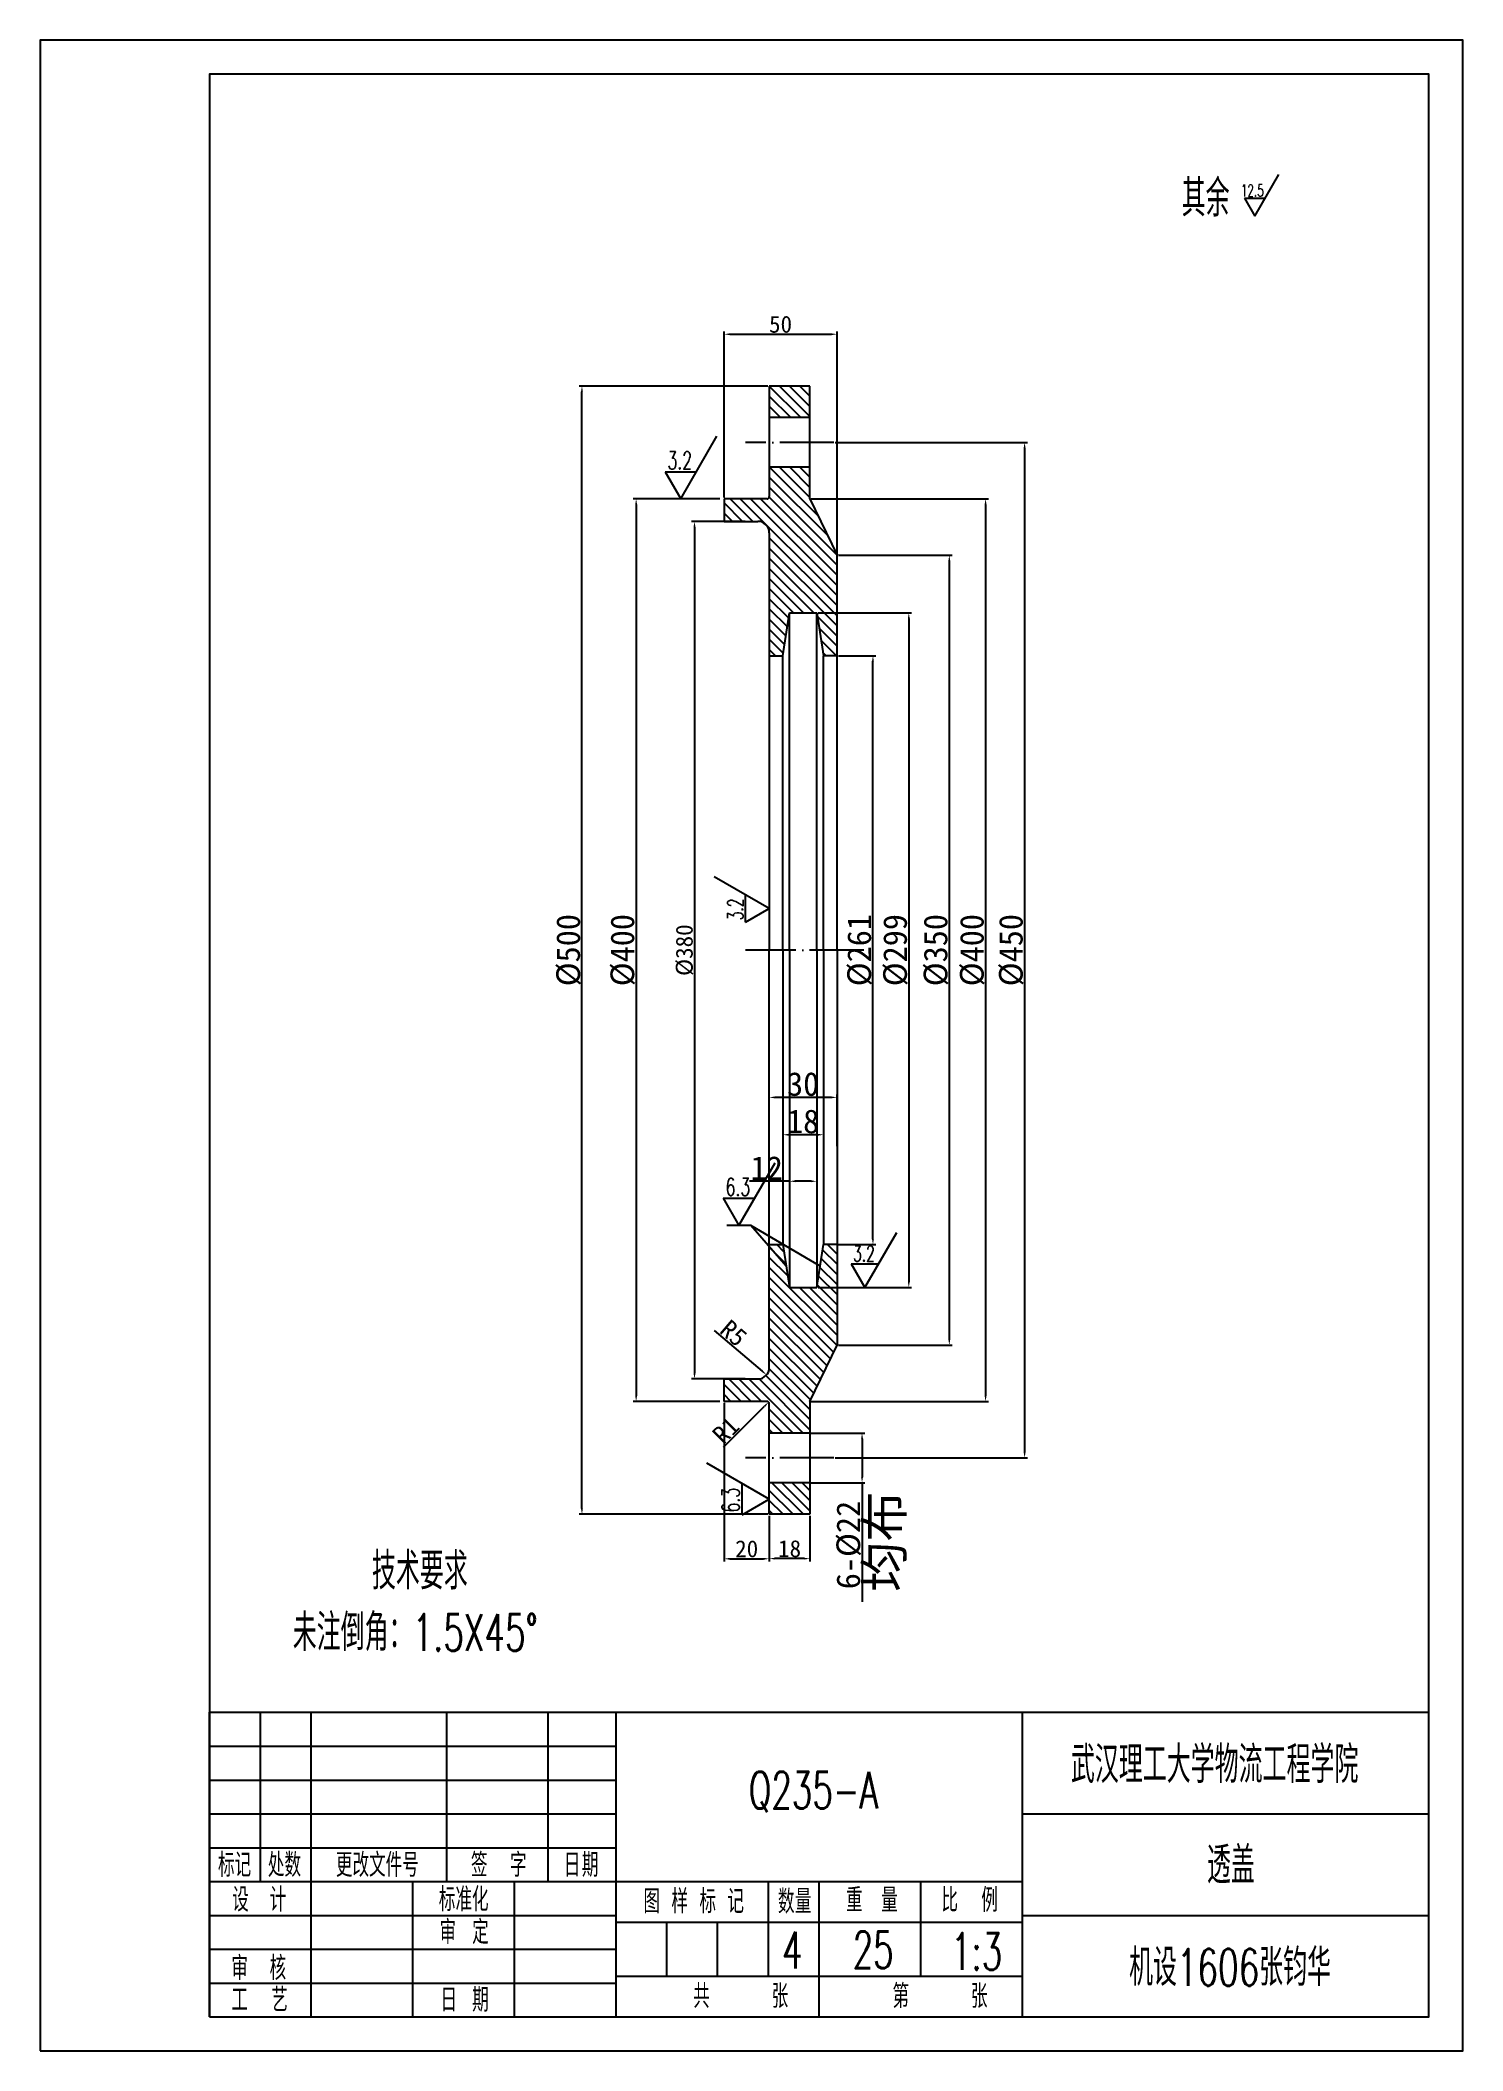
# Model space of a CAD drawing. Extents: x -48506 to -47876, y -71993 to -71102.
import ezdxf
from ezdxf.enums import TextEntityAlignment as Align

# ---------------------------------------------------------------- set-up
doc = ezdxf.new("R2010")
doc.units = 0
doc.header["$MEASUREMENT"] = 0
for name, pattern in [('ACAD_ISO04W100', [30, 24, -3, 0, -3]), ('LINEL4', [12.5, 7.5, -2, 1, -2]), ('LINEL5', [14, 6, -2, 1, -2, 1, -2])]:
    doc.linetypes.add(name, pattern=pattern)
doc.layers.get('0').update_dxf_attribs({"linetype": 'CONTINUOUS'})
doc.layers.get('Defpoints').update_dxf_attribs({"linetype": 'CONTINUOUS'})
for name, color, linetype in [('L0', 7, 'CONTINUOUS'), ('L1', 7, 'CONTINUOUS'), ('L3', 4, 'CONTINUOUS'), ('L4', 1, 'LINEL4'), ('L5', 3, 'LINEL5'), ('L8', 7, 'CONTINUOUS')]:
    doc.layers.add(name, color=color, linetype=linetype)
doc.styles.add('HZ', font='ROMANS', dxfattribs={"width": 0.65, "bigfont": 'HZTXT'})
doc.dimstyles.new('ISO-25', dxfattribs={"dimtxt": 2.5, "dimasz": 2.5, "dimexe": 1.25, "dimexo": 0.625, "dimtad": 1, "dimtxsty": 'Standard', "dimcen": 2.5, "dimadec": 0, "dimazin": 0, "dimtfac": 1, "dimtmove": 0, "dimatfit": 3, "dimfxl": 1, "dimarcsym": 0})
pattern_1 = [(315, (-49991.9733, -69707.035), (2.245064, 2.245064), [])]

# ---------------------------------------------------------------- blocks, each defined once
blk = doc.blocks.new('TK')
at = {"layer": 'L3'}
for p, q in [((-180, 45), (0, 45)), ((-180, 0), (-180, 45)), ((-172.5, 20), (-172.5, 45)), ((-165, 0), (-165, 45)), ((-145, 20), (-145, 45)), ((-130, 20), (-130, 45)), ((-120, 0), (-120, 45)), ((-60, 0), (-60, 45)), ((-180, 40), (-120, 40)), ((-180, 35), (-120, 35)), ((-180, 30), (-120, 30)), ((-60, 30), (0, 30)), ((-180, 25), (-120, 25)), ((-180, 20), (-120, 20)), ((-150, 0), (-150, 20)), ((-135, 0), (-135, 20)), ((-120, 20), (-60, 20)), ((-97.5, 6), (-97.5, 20)), ((-90, 0), (-90, 20)), ((-75, 6), (-75, 20)), ((-180, 15), (-120, 15)), ((-60, 15), (0, 15)), ((-120, 14), (-60, 14)), ((-112.5, 6), (-112.5, 14)), ((-105, 6), (-105, 14)), ((-180, 10), (-120, 10)), ((-120, 6), (-60, 6)), ((-180, 5), (-120, 5))]:
    blk.add_line(p, q, dxfattribs=at)
at = {"layer": 'L3', "style": 'HZ', "width": 0.7}
for s, p in [('标记', (-176.31, 20.69)), ('处数', (-168.95, 20.69)), ('更改文件号', (-155.23, 20.69)), ('标准化', (-142.49, 15.61)), ('图 样 标 记', (-108.53, 15.31)), ('共     张', (-101.59, 1.32)), ('第     张', (-72.17, 1.32))]:
    blk.add_text(s, height=3.5, dxfattribs=at).set_placement(p, align=Align.CENTER)
for s, p in [('签', (-141.42, 20.69)), ('日', (-127.7, 20.69)), ('设', (-176.67, 15.57)), ('数', (-96.09, 15.29)), ('重', (-86.05, 15.51)), ('比', (-71.96, 15.51)), ('审', (-146.05, 10.77)), ('审', (-176.79, 5.46)), ('工', (-176.79, 0.77)), ('日', (-145.93, 0.77))]:
    blk.add_text(s, height=3.5, dxfattribs=at).set_placement(p)
for s, p in [('字', (-133.2, 20.69)), ('期', (-122.6, 20.69)), ('计', (-168.69, 15.57)), ('量', (-91.14, 15.31)), ('量', (-78.42, 15.51)), ('例', (-63.62, 15.51)), ('定', (-138.79, 10.77)), ('核', (-168.69, 5.46)), ('艺', (-168.45, 0.77)), ('期', (-138.79, 0.77))]:
    blk.add_text(s, height=3.5, dxfattribs=at).set_placement(p, align=Align.RIGHT)
blk = doc.blocks.new('*D31')
at = {"layer": 'Defpoints', "color": 0, "transparency": 16777216}
for p in [(-48153.54, -71330.06), (-48153.54, -71680.06), (-48103.8, -71680.06)]:
    blk.add_point(p, dxfattribs=at)
at = {"layer": 'L3', "color": 0, "lineweight": -2, "transparency": 16777216}
for p, q in [((-48152.91, -71330.06), (-48102.55, -71330.06)), ((-48103.8, -71332.56), (-48103.8, -71677.56)), ((-48152.91, -71680.06), (-48102.55, -71680.06))]:
    blk.add_line(p, q, dxfattribs=at)
at = {"layer": 'L3', "color": 0, "transparency": 16777216}
for points in [[(-48104.22, -71332.56), (-48103.38, -71332.56), (-48103.8, -71330.06)], [(-48104.22, -71677.56), (-48103.38, -71677.56), (-48103.8, -71680.06)]]:
    blk.add_solid(points, dxfattribs=at)
at = {"layer": 'L3', "color": 0, "transparency": 16777216, "insert": (-48109.68, -71505.06), "char_height": 2.5, "attachment_point": 5, "rotation": 90}
blk.add_mtext('{\\H4.2x;%%C350}', dxfattribs=at)
blk = doc.blocks.new('*D32')
at = {"layer": 'Defpoints', "color": 0, "transparency": 16777216}
for p in [(-48165.54, -71305.06), (-48165.54, -71705.06), (-48087.74, -71705.06)]:
    blk.add_point(p, dxfattribs=at)
at = {"layer": 'L3', "color": 0, "lineweight": -2, "transparency": 16777216}
for p, q in [((-48164.91, -71305.06), (-48086.49, -71305.06)), ((-48087.74, -71307.56), (-48087.74, -71702.56)), ((-48164.91, -71705.06), (-48086.49, -71705.06))]:
    blk.add_line(p, q, dxfattribs=at)
at = {"layer": 'L3', "color": 0, "transparency": 16777216}
for points in [[(-48088.15, -71307.56), (-48087.32, -71307.56), (-48087.74, -71305.06)], [(-48088.15, -71702.56), (-48087.32, -71702.56), (-48087.74, -71705.06)]]:
    blk.add_solid(points, dxfattribs=at)
at = {"layer": 'L3', "color": 0, "transparency": 16777216, "insert": (-48093.61, -71505.06), "char_height": 2.5, "attachment_point": 5, "rotation": 90}
blk.add_mtext('{\\H4.2x;%%C400}', dxfattribs=at)
blk = doc.blocks.new('*D33')
at = {"layer": 'Defpoints', "color": 0, "transparency": 16777216}
for p in [(-48174.54, -71579.81), (-48162.54, -71579.81), (-48174.54, -71607.47)]:
    blk.add_point(p, dxfattribs=at)
at = {"layer": 'L3', "color": 0, "lineweight": -2, "transparency": 16777216}
for p, q in [((-48174.54, -71580.44), (-48174.54, -71608.72)), ((-48162.54, -71580.44), (-48162.54, -71608.72)), ((-48174.54, -71607.47), (-48192.29, -71607.47)), ((-48165.04, -71607.47), (-48172.04, -71607.47))]:
    blk.add_line(p, q, dxfattribs=at)
at = {"layer": 'L3', "color": 0, "transparency": 16777216}
for points in [[(-48172.04, -71607.05), (-48172.04, -71607.89), (-48174.54, -71607.47)], [(-48165.04, -71607.05), (-48165.04, -71607.89), (-48162.54, -71607.47)]]:
    blk.add_solid(points, dxfattribs=at)
at = {"layer": 'L3', "color": 0, "transparency": 16777216, "insert": (-48184.66, -71601.6), "char_height": 2.5, "attachment_point": 5}
blk.add_mtext('{\\H4.2x;12}', dxfattribs=at)
blk = doc.blocks.new('*D34')
at = {"layer": 'Defpoints', "color": 0, "transparency": 16777216}
for p in [(-48177.54, -71570.31), (-48159.54, -71570.31), (-48177.54, -71586.86)]:
    blk.add_point(p, dxfattribs=at)
at = {"layer": 'L3', "color": 0, "lineweight": -2, "transparency": 16777216}
for p, q in [((-48177.54, -71570.94), (-48177.54, -71588.11)), ((-48159.54, -71570.94), (-48159.54, -71588.11)), ((-48162.04, -71586.86), (-48175.04, -71586.86))]:
    blk.add_line(p, q, dxfattribs=at)
at = {"layer": 'L3', "color": 0, "transparency": 16777216}
for points in [[(-48175.04, -71586.45), (-48175.04, -71587.28), (-48177.54, -71586.86)], [(-48162.04, -71586.45), (-48162.04, -71587.28), (-48159.54, -71586.86)]]:
    blk.add_solid(points, dxfattribs=at)
at = {"layer": 'L3', "color": 0, "transparency": 16777216, "insert": (-48168.54, -71580.99), "char_height": 2.5, "attachment_point": 5}
blk.add_mtext('{\\H4.2x;18}', dxfattribs=at)
blk = doc.blocks.new('*D35')
at = {"layer": 'Defpoints', "color": 0, "transparency": 16777216}
for p in [(-48183.54, -71570.31), (-48183.54, -71570.31), (-48153.54, -71592.56)]:
    blk.add_point(p, dxfattribs=at)
at = {"layer": 'L3', "color": 0, "lineweight": -2, "transparency": 16777216}
for p, q in [((-48183.54, -71569.69), (-48183.54, -71569.06)), ((-48156.04, -71570.31), (-48181.04, -71570.31)), ((-48153.54, -71591.94), (-48153.54, -71569.06))]:
    blk.add_line(p, q, dxfattribs=at)
at = {"layer": 'L3', "color": 0, "transparency": 16777216}
for points in [[(-48181.04, -71569.89), (-48181.04, -71570.73), (-48183.54, -71570.31)], [(-48156.04, -71569.89), (-48156.04, -71570.73), (-48153.54, -71570.31)]]:
    blk.add_solid(points, dxfattribs=at)
at = {"layer": 'L3', "color": 0, "transparency": 16777216, "insert": (-48168.54, -71564.44), "char_height": 2.5, "attachment_point": 5}
blk.add_mtext('{\\H4.2x;30}', dxfattribs=at)
blk = doc.blocks.new('*D36')
at = {"layer": 'Defpoints', "color": 0, "transparency": 16777216}
for p in [(-48154.93, -71280.06), (-48154.93, -71730.06), (-48070.46, -71730.06)]:
    blk.add_point(p, dxfattribs=at)
at = {"layer": 'L3', "color": 0, "lineweight": -2, "transparency": 16777216}
for p, q in [((-48154.31, -71280.06), (-48069.21, -71280.06)), ((-48070.46, -71282.56), (-48070.46, -71727.56)), ((-48154.31, -71730.06), (-48069.21, -71730.06))]:
    blk.add_line(p, q, dxfattribs=at)
at = {"layer": 'L3', "color": 0, "transparency": 16777216}
for points in [[(-48070.87, -71282.56), (-48070.04, -71282.56), (-48070.46, -71280.06)], [(-48070.87, -71727.56), (-48070.04, -71727.56), (-48070.46, -71730.06)]]:
    blk.add_solid(points, dxfattribs=at)
at = {"layer": 'L3', "color": 0, "transparency": 16777216, "insert": (-48076.33, -71505.06), "char_height": 2.5, "attachment_point": 5, "rotation": 90}
blk.add_mtext('{\\H4.2x;%%C450}', dxfattribs=at)
blk = doc.blocks.new('*D37')
at = {"layer": 'Defpoints', "color": 0, "transparency": 16777216}
for p in [(-48204.79, -71305.06), (-48242.5, -71705.06), (-48204.79, -71705.06)]:
    blk.add_point(p, dxfattribs=at)
at = {"layer": 'L3', "color": 0, "lineweight": -2, "transparency": 16777216}
for p, q in [((-48205.41, -71305.06), (-48243.75, -71305.06)), ((-48242.5, -71307.56), (-48242.5, -71702.56)), ((-48205.41, -71705.06), (-48243.75, -71705.06))]:
    blk.add_line(p, q, dxfattribs=at)
at = {"layer": 'L3', "color": 0, "transparency": 16777216}
for points in [[(-48242.92, -71307.56), (-48242.08, -71307.56), (-48242.5, -71305.06)], [(-48242.92, -71702.56), (-48242.08, -71702.56), (-48242.5, -71705.06)]]:
    blk.add_solid(points, dxfattribs=at)
at = {"layer": 'L3', "color": 0, "transparency": 16777216, "insert": (-48248.38, -71505.06), "char_height": 2.5, "attachment_point": 5, "rotation": 90}
blk.add_mtext('{\\H4.2x;%%C400}', dxfattribs=at)
blk = doc.blocks.new('*D38')
at = {"layer": 'Defpoints', "color": 0, "transparency": 16777216}
for p in [(-48266.51, -71255.06), (-48183.54, -71255.06), (-48183.54, -71755.06)]:
    blk.add_point(p, dxfattribs=at)
at = {"layer": 'L3', "color": 0, "lineweight": -2, "transparency": 16777216}
for p, q in [((-48184.16, -71255.06), (-48267.76, -71255.06)), ((-48266.51, -71752.56), (-48266.51, -71257.56)), ((-48184.16, -71755.06), (-48267.76, -71755.06))]:
    blk.add_line(p, q, dxfattribs=at)
at = {"layer": 'L3', "color": 0, "transparency": 16777216}
for points in [[(-48266.93, -71257.56), (-48266.09, -71257.56), (-48266.51, -71255.06)], [(-48266.93, -71752.56), (-48266.09, -71752.56), (-48266.51, -71755.06)]]:
    blk.add_solid(points, dxfattribs=at)
at = {"layer": 'L3', "color": 0, "transparency": 16777216, "insert": (-48272.38, -71505.06), "char_height": 2.5, "attachment_point": 5, "rotation": 90}
blk.add_mtext('{\\H4.2x;%%C500}', dxfattribs=at)
blk = doc.blocks.new('*D39')
at = {"layer": 'Defpoints', "color": 0, "transparency": 16777216}
for p in [(-48165.54, -71719.06), (-48165.54, -71741.06), (-48142.45, -71741.06)]:
    blk.add_point(p, dxfattribs=at)
at = {"layer": 'L3', "color": 0, "lineweight": -2, "transparency": 16777216}
for p, q in [((-48164.91, -71719.06), (-48141.2, -71719.06)), ((-48142.45, -71721.56), (-48142.45, -71738.56)), ((-48164.91, -71741.06), (-48141.2, -71741.06)), ((-48142.45, -71741.06), (-48142.45, -71793.81))]:
    blk.add_line(p, q, dxfattribs=at)
at = {"layer": 'L3', "color": 0, "transparency": 16777216}
for points in [[(-48142.86, -71721.56), (-48142.03, -71721.56), (-48142.45, -71719.06)], [(-48142.86, -71738.56), (-48142.03, -71738.56), (-48142.45, -71741.06)]]:
    blk.add_solid(points, dxfattribs=at)
at = {"layer": 'L3', "color": 0, "transparency": 16777216, "insert": (-48148.32, -71768.69), "char_height": 2.5, "attachment_point": 5, "rotation": 90}
blk.add_mtext('{\\H4.2x;6-%%C22}', dxfattribs=at)
blk = doc.blocks.new('*D40')
at = {"layer": 'Defpoints', "color": 0, "transparency": 16777216}
for p in [(-48153.54, -71374.56), (-48137.63, -71374.56), (-48153.54, -71635.56)]:
    blk.add_point(p, dxfattribs=at)
at = {"layer": 'L3', "color": 0, "lineweight": -2, "transparency": 16777216}
for p, q in [((-48152.91, -71374.56), (-48136.38, -71374.56)), ((-48137.63, -71633.06), (-48137.63, -71377.06)), ((-48152.91, -71635.56), (-48136.38, -71635.56))]:
    blk.add_line(p, q, dxfattribs=at)
at = {"layer": 'L3', "color": 0, "transparency": 16777216}
for points in [[(-48138.05, -71377.06), (-48137.21, -71377.06), (-48137.63, -71374.56)], [(-48138.05, -71633.06), (-48137.21, -71633.06), (-48137.63, -71635.56)]]:
    blk.add_solid(points, dxfattribs=at)
at = {"layer": 'L3', "color": 0, "transparency": 16777216, "insert": (-48143.51, -71505.06), "char_height": 2.5, "attachment_point": 5, "rotation": 90}
blk.add_mtext('{\\H4.2x;%%C261}', dxfattribs=at)
blk = doc.blocks.new('*D41')
at = {"layer": 'Defpoints', "color": 0, "transparency": 16777216}
for p in [(-48162.54, -71355.56), (-48162.54, -71654.56), (-48121.73, -71654.56)]:
    blk.add_point(p, dxfattribs=at)
at = {"layer": 'L3', "color": 0, "lineweight": -2, "transparency": 16777216}
for p, q in [((-48161.91, -71355.56), (-48120.48, -71355.56)), ((-48121.73, -71358.06), (-48121.73, -71652.06)), ((-48161.91, -71654.56), (-48120.48, -71654.56))]:
    blk.add_line(p, q, dxfattribs=at)
at = {"layer": 'L3', "color": 0, "transparency": 16777216}
for points in [[(-48122.15, -71358.06), (-48121.32, -71358.06), (-48121.73, -71355.56)], [(-48122.15, -71652.06), (-48121.32, -71652.06), (-48121.73, -71654.56)]]:
    blk.add_solid(points, dxfattribs=at)
at = {"layer": 'L3', "color": 0, "transparency": 16777216, "insert": (-48127.61, -71505.06), "char_height": 2.5, "attachment_point": 5, "rotation": 90}
blk.add_mtext('{\\H4.2x;%%C299}', dxfattribs=at)
blk = doc.blocks.new('*D42')
at = {"layer": 'Defpoints', "color": 0, "transparency": 16777216}
for p in [(-48196.16, -71683.59), (-48184.73, -71693.3)]:
    blk.add_point(p, dxfattribs=at)
at = {"layer": 'L3', "color": 0, "lineweight": -2, "transparency": 16777216}
blk.add_line((-48207.91, -71673.61), (-48186.63, -71691.68), dxfattribs=at)
at = {"layer": 'L3', "color": 0, "transparency": 16777216}
blk.add_solid([(-48186.36, -71691.36), (-48186.9, -71692), (-48184.73, -71693.3)], dxfattribs=at)
at = {"layer": 'L3', "color": 0, "transparency": 16777216, "insert": (-48199.36, -71674.8), "char_height": 2.5, "attachment_point": 5, "rotation": 319.65131}
blk.add_mtext('{\\H3.2x;R5}', dxfattribs=at)
blk = doc.blocks.new('*D43')
at = {"layer": 'Defpoints', "color": 0, "transparency": 16777216}
for p in [(-48185.95, -71707.48), (-48183.83, -71705.35)]:
    blk.add_point(p, dxfattribs=at)
at = {"layer": 'L3', "color": 0, "lineweight": -2, "transparency": 16777216}
blk.add_line((-48203.74, -71725.26), (-48185.6, -71707.12), dxfattribs=at)
at = {"layer": 'L3', "color": 0, "transparency": 16777216}
blk.add_solid([(-48185.89, -71706.83), (-48185.3, -71707.42), (-48183.83, -71705.35)], dxfattribs=at)
at = {"layer": 'L3', "color": 0, "transparency": 16777216, "insert": (-48202.8, -71717.78), "char_height": 2.5, "attachment_point": 5, "rotation": 45}
blk.add_mtext('{\\H3.2x;R1}', dxfattribs=at)
blk = doc.blocks.new('*D46')
at = {"layer": 'Defpoints', "color": 0, "transparency": 16777216}
for p in [(-48193.59, -71315.06), (-48216.66, -71695.06), (-48193.59, -71695.06)]:
    blk.add_point(p, dxfattribs=at)
at = {"layer": 'L3', "color": 0, "lineweight": -2, "transparency": 16777216}
for p, q in [((-48194.21, -71315.06), (-48217.91, -71315.06)), ((-48216.66, -71317.56), (-48216.66, -71692.56)), ((-48194.21, -71695.06), (-48217.91, -71695.06))]:
    blk.add_line(p, q, dxfattribs=at)
at = {"layer": 'L3', "color": 0, "transparency": 16777216}
for points in [[(-48217.07, -71317.56), (-48216.24, -71317.56), (-48216.66, -71315.06)], [(-48217.07, -71692.56), (-48216.24, -71692.56), (-48216.66, -71695.06)]]:
    blk.add_solid(points, dxfattribs=at)
at = {"layer": 'L3', "color": 0, "transparency": 16777216, "insert": (-48221.03, -71505.06), "char_height": 2.5, "attachment_point": 5, "rotation": 90}
blk.add_mtext('{\\H3x;%%C380}', dxfattribs=at)
blk = doc.blocks.new('*D47')
at = {"layer": 'Defpoints', "color": 0, "transparency": 16777216}
for p in [(-48203.54, -71705.06), (-48183.54, -71755.06), (-48183.54, -71774.78)]:
    blk.add_point(p, dxfattribs=at)
at = {"layer": 'L3', "color": 0, "lineweight": -2, "transparency": 16777216}
for p, q in [((-48203.54, -71705.69), (-48203.54, -71776.03)), ((-48183.54, -71755.69), (-48183.54, -71776.03)), ((-48201.04, -71774.78), (-48186.04, -71774.78))]:
    blk.add_line(p, q, dxfattribs=at)
at = {"layer": 'L3', "color": 0, "transparency": 16777216}
for points in [[(-48201.04, -71774.36), (-48201.04, -71775.2), (-48203.54, -71774.78)], [(-48186.04, -71774.36), (-48186.04, -71775.2), (-48183.54, -71774.78)]]:
    blk.add_solid(points, dxfattribs=at)
at = {"layer": 'L3', "color": 0, "transparency": 16777216, "insert": (-48193.54, -71770.4), "char_height": 2.5, "attachment_point": 5}
blk.add_mtext('{\\H3x;20}', dxfattribs=at)
blk = doc.blocks.new('*D48')
at = {"layer": 'Defpoints', "color": 0, "transparency": 16777216}
for p in [(-48183.54, -71755.12), (-48165.54, -71755.06), (-48183.54, -71774.7)]:
    blk.add_point(p, dxfattribs=at)
at = {"layer": 'L3', "color": 0, "lineweight": -2, "transparency": 16777216}
for p, q in [((-48183.54, -71755.75), (-48183.54, -71775.95)), ((-48165.54, -71755.69), (-48165.54, -71775.95)), ((-48168.04, -71774.7), (-48181.04, -71774.7))]:
    blk.add_line(p, q, dxfattribs=at)
at = {"layer": 'L3', "color": 0, "transparency": 16777216}
for points in [[(-48181.04, -71774.29), (-48181.04, -71775.12), (-48183.54, -71774.7)], [(-48168.04, -71774.29), (-48168.04, -71775.12), (-48165.54, -71774.7)]]:
    blk.add_solid(points, dxfattribs=at)
at = {"layer": 'L3', "color": 0, "transparency": 16777216, "insert": (-48174.54, -71770.33), "char_height": 2.5, "attachment_point": 5}
blk.add_mtext('{\\H3x;18}', dxfattribs=at)
blk = doc.blocks.new('*D49')
at = {"layer": 'Defpoints', "color": 0, "transparency": 16777216}
for p in [(-48153.54, -71232.11), (-48203.54, -71305.06), (-48153.54, -71330.06)]:
    blk.add_point(p, dxfattribs=at)
at = {"layer": 'L3', "color": 0, "lineweight": -2, "transparency": 16777216}
for p, q in [((-48203.54, -71304.44), (-48203.54, -71230.86)), ((-48201.04, -71232.11), (-48156.04, -71232.11)), ((-48153.54, -71329.44), (-48153.54, -71230.86))]:
    blk.add_line(p, q, dxfattribs=at)
at = {"layer": 'L3', "color": 0, "transparency": 16777216}
for points in [[(-48201.04, -71231.7), (-48201.04, -71232.53), (-48203.54, -71232.11)], [(-48156.04, -71231.7), (-48156.04, -71232.53), (-48153.54, -71232.11)]]:
    blk.add_solid(points, dxfattribs=at)
at = {"layer": 'L3', "color": 0, "transparency": 16777216, "insert": (-48178.54, -71227.74), "char_height": 2.5, "attachment_point": 5}
blk.add_mtext('{\\H3x;50}', dxfattribs=at)

msp = doc.modelspace()

# ---------------------------------------------------------------- hatches: boundary and pattern name
at = {"linetype": 'Continuous'}
h = msp.add_hatch(dxfattribs=at)
h.set_pattern_fill('ANSI31', color=2, angle=-90)
h.set_pattern_definition(pattern_1)
h.paths.add_polyline_path([(-48183.537, -71374.561), (-48177.537, -71374.561), (-48174.537, -71355.561), (-48162.537, -71355.561), (-48159.537, -71374.561), (-48153.537, -71374.561), (-48153.537, -71330.061), (-48165.537, -71305.061), (-48165.537, -71291.061), (-48183.537, -71291.061), (-48183.537, -71304.061, -0.4142136), (-48184.537, -71305.061), (-48203.537, -71305.061), (-48203.537, -71315.061), (-48188.537, -71315.061, -0.4142136), (-48183.537, -71320.061)])
h.paths.add_polyline_path([(-48183.537, -71255.061), (-48183.537, -71269.061), (-48165.537, -71269.061), (-48165.537, -71255.061)])
h = msp.add_hatch(dxfattribs=at)
h.set_pattern_fill('ANSI31', color=2, angle=-90)
h.set_pattern_definition(pattern_1)
h.paths.add_polyline_path([(-48183.537, -71690.061, -0.4142136), (-48188.537, -71695.061), (-48203.537, -71695.061), (-48203.537, -71705.061), (-48184.537, -71705.061, -0.4142136), (-48183.537, -71706.061), (-48183.537, -71719.061), (-48165.537, -71719.061), (-48165.537, -71705.061), (-48153.537, -71680.061), (-48153.537, -71635.561), (-48159.537, -71635.561), (-48162.537, -71654.561), (-48174.537, -71654.561), (-48177.537, -71635.561), (-48183.537, -71635.561)])
at = {"layer": 'L5', "linetype": 'Continuous'}
h = msp.add_hatch(dxfattribs=at)
h.set_pattern_fill('ANSI31', color=2, angle=-90)
h.set_pattern_definition(pattern_1)
h.paths.add_polyline_path([(-48165.537, -71741.061), (-48183.537, -71741.061), (-48183.537, -71755.061), (-48165.537, -71755.061)])

# ---------------------------------------------------------------- linework, layer by layer
for p, q in [((-48165.537, -71255.061), (-48183.537, -71255.061)), ((-48183.537, -71255.061), (-48183.537, -71304.061)), ((-48165.537, -71305.061), (-48165.537, -71255.061)), ((-48165.537, -71269.061), (-48183.537, -71269.061)), ((-48165.537, -71280.061), (-48165.537, -71269.061)), ((-48165.537, -71305.061), (-48165.537, -71280.061)), ((-48165.537, -71291.061), (-48183.537, -71291.061)), ((-48184.537, -71305.061), (-48203.537, -71305.061)), ((-48203.537, -71305.061), (-48203.537, -71315.061)), ((-48165.537, -71305.061), (-48153.537, -71330.061)), ((-48203.537, -71315.061), (-48188.537, -71315.061)), ((-48183.537, -71320.061), (-48183.537, -71374.561)), ((-48153.537, -71505.061), (-48153.537, -71330.061)), ((-48177.537, -71374.561), (-48174.537, -71355.561)), ((-48174.537, -71355.561), (-48162.537, -71355.561)), ((-48162.537, -71355.561), (-48159.537, -71374.561)), ((-48183.537, -71374.561), (-48183.537, -71505.061)), ((-48183.537, -71374.561), (-48177.537, -71374.561)), ((-48153.537, -71374.561), (-48159.537, -71374.561)), ((-48183.537, -71635.561), (-48183.537, -71505.061)), ((-48153.537, -71505.061), (-48153.537, -71680.061)), ((-48183.537, -71690.061), (-48183.537, -71635.561)), ((-48183.537, -71635.561), (-48177.537, -71635.561)), ((-48177.537, -71635.561), (-48174.537, -71654.561)), ((-48162.537, -71654.561), (-48159.537, -71635.561)), ((-48153.537, -71635.561), (-48159.537, -71635.561)), ((-48174.537, -71654.561), (-48162.537, -71654.561)), ((-48165.537, -71705.061), (-48153.537, -71680.061)), ((-48203.537, -71705.061), (-48203.537, -71695.061)), ((-48203.537, -71695.061), (-48188.537, -71695.061)), ((-48184.537, -71705.061), (-48203.537, -71705.061)), ((-48183.537, -71755.061), (-48183.537, -71706.061)), ((-48165.537, -71705.061), (-48165.537, -71755.061)), ((-48165.537, -71705.061), (-48165.537, -71730.061)), ((-48165.537, -71719.061), (-48183.537, -71719.061)), ((-48165.537, -71730.061), (-48165.537, -71741.061)), ((-48165.537, -71741.061), (-48183.537, -71741.061)), ((-48165.537, -71755.061), (-48183.537, -71755.061))]:
    msp.add_line(p, q)
at = {"linetype": 'Continuous'}
for p, q in [((-48174.537, -71505.061), (-48174.537, -71355.561)), ((-48162.537, -71505.061), (-48162.537, -71355.561)), ((-48177.537, -71505.061), (-48177.537, -71374.561)), ((-48159.537, -71505.061), (-48159.537, -71374.561)), ((-48177.537, -71505.061), (-48177.537, -71635.561)), ((-48174.537, -71505.061), (-48174.537, -71654.561)), ((-48162.537, -71505.061), (-48162.537, -71654.561)), ((-48159.537, -71505.061), (-48159.537, -71635.561))]:
    msp.add_line(p, q, dxfattribs=at)
for centre, radius, start, end in [((-48184.537, -71304.061), 1, 270, 0), ((-48188.537, -71320.061), 5, 0, 90), ((-48188.537, -71690.061), 5, 270, 0), ((-48184.537, -71706.061), 1, 0, 90)]:
    msp.add_arc(centre, radius, start, end)
at = {"layer": 'L0'}
for p, q in [((-47968.486, -71179.782), (-47957.82, -71161.307)), ((-47973.105, -71171.782), (-47968.486, -71179.782)), ((-47973.105, -71171.782), (-47963.867, -71171.782))]:
    msp.add_line(p, q, dxfattribs=at)
at = {"layer": 'L1'}
msp.add_lwpolyline([(-48506.408, -71992.809), (-47876.408, -71992.809), (-47876.408, -71101.809), (-48506.408, -71101.809)], close=True, dxfattribs=at)
at = {"layer": 'L3'}
for p, q in [((-48222.706, -71305.061), (-48206.706, -71277.348)), ((-48229.634, -71293.061), (-48222.706, -71305.061)), ((-48229.634, -71293.061), (-48215.778, -71293.061)), ((-48183.537, -71486.573), (-48207.924, -71472.493)), ((-48194.097, -71492.67), (-48194.097, -71480.476)), ((-48194.097, -71492.67), (-48183.537, -71486.573)), ((-48196.977, -71627.037), (-48180.977, -71599.324)), ((-48203.905, -71615.037), (-48196.977, -71627.037)), ((-48203.905, -71615.037), (-48190.049, -71615.037)), ((-48191.664, -71627.037), (-48202.29, -71627.037)), ((-48176.037, -71645.061), (-48191.664, -71627.037)), ((-48161.037, -71645.061), (-48191.664, -71627.037)), ((-48141.197, -71654.561), (-48127.117, -71630.174)), ((-48147.294, -71644.001), (-48141.197, -71654.561)), ((-48147.294, -71644.001), (-48135.101, -71644.001)), ((-48183.537, -71748.344), (-48211.25, -71732.344)), ((-48195.537, -71755.272), (-48195.537, -71741.416)), ((-48195.537, -71755.272), (-48183.537, -71748.344))]:
    msp.add_line(p, q, dxfattribs=at)
msp.add_lwpolyline([(-48431.408, -71977.809), (-47891.408, -71977.809), (-47891.408, -71116.809), (-48431.408, -71116.809)], close=True, dxfattribs=at)
at = {"layer": 'L4', "linetype": 'ACAD_ISO04W100'}
for p, q in [((-48154.934, -71280.061), (-48194.13, -71280.061)), ((-48141.707, -71505.061), (-48194.07, -71505.061)), ((-48154.934, -71730.061), (-48194.13, -71730.061))]:
    msp.add_line(p, q, dxfattribs=at)

# ---------------------------------------------------------------- block references
at = {"layer": 'L1', "xscale": 3, "yscale": 3, "zscale": 3}
msp.add_blockref('TK', (-47891.408, -71977.809), dxfattribs=at)

# ---------------------------------------------------------------- texts
at = {"layer": 'L0', "style": 'HZ', "width": 0.65}
msp.add_attdef('12.5', (-47974.701, -71171.016), '', height=5.224, dxfattribs=at)
at = {"layer": 'L3', "insert": (-48140.818, -71789.424), "char_height": 16.32496, "attachment_point": 1, "rotation": 90, "style": 'HZ'}
msp.add_mtext_dynamic_manual_height_columns('{\\fSimSun|b0|i0|c134|p2;\\W1;均布}', width=76.73526, gutter_width=81.625, heights=[0], dxfattribs=at)
at = {"layer": 'L3', "attachment_point": 1, "style": 'HZ'}
for s, width, insert, char_height in [('武汉理工大学物流工程学院', 166.2829, (-48049.955, -71857.833), 16.32496), ('Q235-A', 133.15429, (-48192.635, -71869.159), 16.325), ('透盖', 166.97792, (-47989.714, -71902.37), 16.325), ('4', 15.45592, (-48177.867, -71940.049), 16.325), ('25', 36.93703, (-48146.619, -71939.885), 16.325), ('1:3', 45, (-48103.082, -71940.68), 16.325), ('机设1606张钧华', 162.92945, (-48024.193, -71947.7), 16.325)]:
    msp.add_mtext_dynamic_manual_height_columns(s, width=width, gutter_width=81.625, heights=[0], dxfattribs=dict(at, insert=insert, char_height=char_height))
at = {"layer": 'L3', "style": 'HZ', "width": 0.65}
for tag, p, height in [('3.2', (-48228.616, -71291.911), 7.836), ('6.3', (-48202.887, -71613.887), 7.836), ('3.2', (-48146.398, -71642.989), 6.896)]:
    msp.add_attdef(tag, p, '', height=height, dxfattribs=at)
for tag, p, height in [('3.2', (-48195.108, -71491.774), 6.896), ('6.3', (-48196.686, -71754.255), 7.836)]:
    msp.add_attdef(tag, p, '', height=height, rotation=90, dxfattribs=at)
at = {"layer": 'L8', "attachment_point": 1, "style": 'HZ'}
for s, width, insert, char_height in [('其余', 48.70149, (-48000.879, -71163.624), 16.325), ('\\pi35.975;技术要求\\P\\pi0.90491;未注倒角：1.5X45°', 112.47371, (-48395.481, -71772.033), 16.32496)]:
    msp.add_mtext_dynamic_manual_height_columns(s, width=width, gutter_width=81.625, heights=[0], dxfattribs=dict(at, insert=insert, char_height=char_height))

# ---------------------------------------------------------------- dimensions: what is measured, and where the dimension line sits
at = {"layer": 'L3'}
for base, p1, p2, text, picture, middle in [((-48153.537, -71232.113), (-48203.537, -71305.061), (-48153.537, -71330.061), '{\\H3x;<>}', '*D49', (-48178.537, -71227.738)), ((-48183.537, -71570.311), (-48153.537, -71592.561), (-48183.537, -71570.311), '{\\H4.2x;<>}', '*D35', (-48168.537, -71564.436)), ((-48177.537, -71586.863), (-48159.537, -71570.311), (-48177.537, -71570.311), '{\\H4.2x;<>}', '*D34', (-48168.537, -71580.988)), ((-48174.537, -71607.471), (-48162.537, -71579.811), (-48174.537, -71579.811), '{\\H4.2x;<>}', '*D33', (-48184.662, -71601.596)), ((-48183.537, -71774.78), (-48203.537, -71705.061), (-48183.537, -71755.061), '{\\H3x;<>}', '*D47', (-48193.537, -71770.405)), ((-48183.537, -71774.705), (-48165.537, -71755.061), (-48183.537, -71755.123), '{\\H3x;<>}', '*D48', (-48174.537, -71770.33))]:
    dim = msp.add_linear_dim(base=base, p1=p1, p2=p2, text=text, dimstyle='ISO-25', dxfattribs=at)
    dim.commit()
    dim.dimension.update_dxf_attribs({"geometry": picture, "text_midpoint": middle})
for base, p1, p2, angle, text, picture, middle in [((-48266.508, -71255.061), (-48183.537, -71755.061), (-48183.537, -71255.061), 270, '{\\H4.2x;%%C<>}', '*D38', (-48272.383, -71505.061)), ((-48070.458, -71730.061), (-48154.934, -71280.061), (-48154.934, -71730.061), 270, '{\\H4.2x;%%C<>}', '*D36', (-48076.333, -71505.061)), ((-48242.5, -71705.061), (-48204.787, -71305.061), (-48204.787, -71705.061), 270, '{\\H4.2x;%%C<>}', '*D37', (-48248.375, -71505.061)), ((-48087.738, -71705.061), (-48165.537, -71305.061), (-48165.537, -71705.061), 270, '{\\H4.2x;%%C<>}', '*D32', (-48093.613, -71505.061)), ((-48216.657, -71695.061), (-48193.59, -71315.061), (-48193.59, -71695.061), 90, '{\\H3x;%%C<>}', '*D46', (-48221.032, -71505.061)), ((-48103.801, -71680.061), (-48153.537, -71330.061), (-48153.537, -71680.061), 270, '{\\H4.2x;%%C<>}', '*D31', (-48109.676, -71505.061)), ((-48121.733, -71654.561), (-48162.537, -71355.561), (-48162.537, -71654.561), 270, '{\\H4.2x;%%C<>}', '*D41', (-48127.608, -71505.061)), ((-48137.631, -71374.561), (-48153.537, -71635.561), (-48153.537, -71374.561), 270, '{\\H4.2x;%%C<>}', '*D40', (-48143.506, -71505.061)), ((-48142.446, -71741.061), (-48165.537, -71719.061), (-48165.537, -71741.061), 270, '{\\H4.2x;6-%%C<>}', '*D39', (-48148.321, -71768.686))]:
    dim = msp.add_linear_dim(base=base, p1=p1, p2=p2, angle=angle, text=text, dimstyle='ISO-25', dxfattribs=at)
    dim.commit()
    dim.dimension.update_dxf_attribs({"geometry": picture, "text_midpoint": middle})
for center, mpoint, text, picture, middle in [((-48196.158, -71683.586), (-48184.726, -71693.298), '{\\H3.2x;R5}', '*D42', (-48202.35, -71678.326)), ((-48185.951, -71707.475), (-48183.83, -71705.354), '{\\H3.2x;R1}', '*D43', (-48199.526, -71721.05))]:
    dim = msp.add_radius_dim(center=center, mpoint=mpoint, text=text, dimstyle='ISO-25', dxfattribs=at)
    dim.commit()
    dim.dimension.update_dxf_attribs({"geometry": picture, "text_midpoint": middle, "dimtype": 164})

doc.saveas('drawing.dxf')
